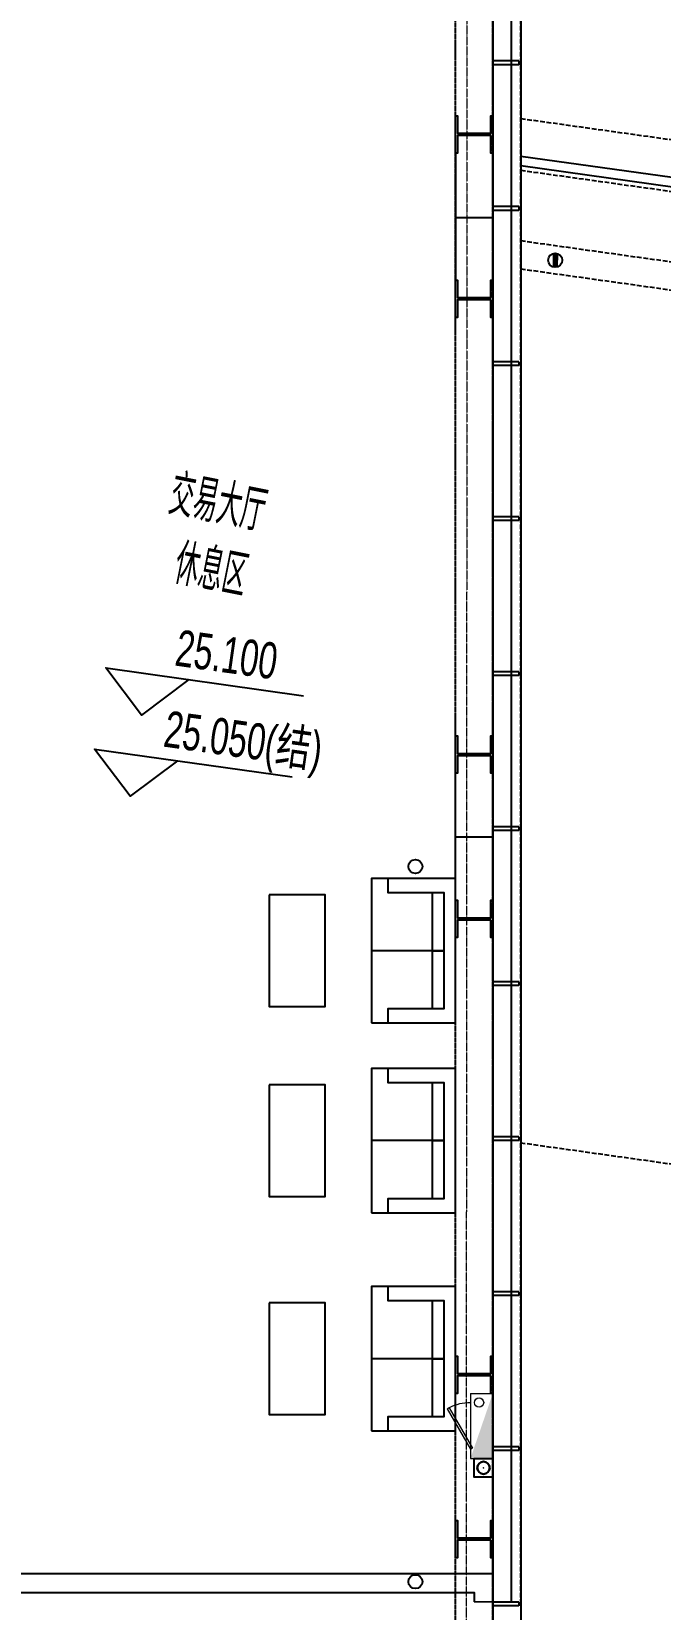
# Model space of a CAD drawing. Header units: millimetres. Extents: x 285006 to 3037698, y -2820855 to 192241.
# Drawn here: x 1254017 to 1260767, y 79783 to 96740 of the extents above; entities that cross this region are included whole.
import ezdxf

# ---------------------------------------------------------------- set-up
doc = ezdxf.new("R2010")
doc.units = ezdxf.units.MM
doc.header["$PDMODE"] = 35
doc.header["$PDSIZE"] = -0.1
for name, pattern in [('1#C-6F$0$ACAD_ISO04W100', [30, 24, -3, 0, -3]), ('1#C-6F$0$CONTINOUS', [0]), ('1#C-6F$0$DASH', [0.35, 0.25, -0.1]), ('1#C-6F$0$DASHED2', [0.375, 0.25, -0.125]), ('1#C-6F$0$DOTE', [2.42, 2, -0.2, 0.02, -0.2]), ('DASH', [0.35, 0.25, -0.1])]:
    doc.linetypes.add(name, pattern=pattern)
for name, color, linetype, lineweight in [('1#C-6F$0$$0$A-ANNO-LEVL', 130, 'Continuous', 25), ('1#C-6F$0$$0$A-SHET-NAME', 7, 'Continuous', 25), ('1#C-6F$0$0LL', 10, 'Continuous', 30), ('1#C-6F$0$0XG-X', 1, 'Continuous', 18), ('1#C-6F$0$A-ANNO-GRID', 10, '1#C-6F$0$DOTE', 18), ('1#C-6F$0$P-DRAI-FLDR', 1, 'Continuous', 20), ('A-ROOM-IDEN', 7, 'Continuous', 25), ('WALL-1C-6F-1$0$A-WALL-GLAZ', 142, 'Continuous', 18), ('板边洞口-1C-6F$0$A-HOLE', 5, 'Continuous', 25)]:
    doc.layers.add(name, color=color, linetype=linetype, lineweight=lineweight)
for name, color, linetype in [('1#C-6F$0$0-XREF', 7, 'Continuous'), ('1#C-6F$0$0YG', 120, '1#C-6F$0$ACAD_ISO04W100'), ('1#C-6F$0$A-WALL', 2, 'Continuous'), ('1#C-6F$0$S-W-BEAMLINE', 4, '1#C-6F$0$DASHED2'), ('4玻璃幕墙', 1, 'Continuous'), ('6铝型材', 8, 'Continuous'), ('A-WALL', 2, 'Continuous'), ('FURN-1C-7F$0$I-FURN', 252, 'Continuous'), ('WALL-地台', 8, 'Continuous')]:
    doc.layers.add(name, color=color, linetype=linetype)
doc.layers.add('1#C-6F$0$0ll-point', color=1, linetype='Continuous', plot=False)
doc.styles.add('1#C-6F$0$$0$HYGBSZ', font='hygbsz', dxfattribs={"width": 0.7, "bigfont": 'hygbhz'})
doc.styles.add('1#C-6F$0$GPSHT', font='', dxfattribs={"width": 0.8})
doc.styles.add('HYGB2014', font='hygbsz.shx', dxfattribs={"width": 0.7, "bigfont": 'hygbhz.shx'})
doc.styles.get('1#C-6F$0$GPSHT').set_extended_font_data('SimSun')
doc.linetypes.add('1#C-6F$0$HY_LINE', pattern='A,1,-0.08,["HY",1#C-6F$0$GPSHT,S=0.1,R=0,X=-0.05,Y=-0.05],-0.15', length=1.23)

# ---------------------------------------------------------------- blocks, each defined once
blk = doc.blocks.new('1#C-6F$0$A$C465C26A5')
at = {"layer": '1#C-6F$0$A-ANNO-GRID', "ltscale": 1.5}
blk.add_line((0, 56496.4), (0, -2715.8), dxfattribs=at)
blk = doc.blocks.new('WALL-1C-6F-1$0$mullion_____')
at = {"layer": '6铝型材'}
for p, q in [((-36798, -1713), (-36798, -1433)), ((-36798, -1433), (-36758, -1433)), ((-36758, -1713), (-36758, -1433)), ((-36798, -1713), (-36758, -1713)), ((-36778, -1713), (-36778, -1733))]:
    blk.add_line(p, q, dxfattribs=at)
blk = doc.blocks.new('WALL-1C-6F-1')
at = {"layer": '4玻璃幕墙'}
for p, q in [((98388635, 18810242), (98388635, 18822923)), ((98388735, 18810559), (98400553, 18808898)), ((98388735, 18810458), (98400539, 18808799))]:
    blk.add_line(p, q, dxfattribs=at)
blk.add_lwpolyline([(98388635, 18795019), (98388635, 18810242)], dxfattribs=at)
at = {"layer": 'WALL-地台', "linetype": 'DASH', "ltscale": 200}
for p, q in [((98388735, 18810228), (98388735, 18823023)), ((98388435, 18810270), (98388435, 18822723)), ((98388735, 18810963), (98400608, 18809294)), ((98388735, 18810407), (98400532, 18808749)), ((98388735, 18809650), (98400427, 18808007)), ((98388735, 18809347), (98400386, 18807709)), ((98388735, 18799955), (98405023, 18797666))]:
    blk.add_line(p, q, dxfattribs=at)
for points in [[(98388435, 18794979), (98388435, 18810270)], [(98388735, 18794999), (98388735, 18810228)]]:
    blk.add_lwpolyline(points, dxfattribs=at)
at = {"layer": 'WALL-1C-6F-1$0$A-WALL-GLAZ', "lineweight": -3, "xscale": -1}
for p, rotation in [((98387002, 18774783), 89.99999957281068), ((98387002, 18773217), 89.99999957281068), ((98387002, 18771551), 89.99999957281068), ((98387002, 18769885), 89.99999957293808), ((98387002, 18768219), 89.99999957281068), ((98387002, 18766552), 89.99999957293808), ((98387002, 18764886), 89.99999957281068), ((98387002, 18763220), 89.99999957281068), ((98387002, 18761554), 89.99999957281068), ((98387002, 18759888), 89.99999957281068), ((98387002, 18758221), 89.99999957281068)]:
    blk.add_blockref('WALL-1C-6F-1$0$mullion_____', p, dxfattribs=dict(at, rotation=rotation))
blk = doc.blocks.new('1#C-6F$0$A$C13D20D7F')
at = {"layer": '1#C-6F$0$S-W-BEAMLINE', "color": 6, "linetype": '1#C-6F$0$CONTINOUS'}
blk.add_lwpolyline([(380, 200), (20, 200), (20, 13), (0, 13), (0, 413), (20, 413), (20, 225), (380, 225), (380, 413), (400, 413), (400, 13), (380, 13)], close=True, dxfattribs=at)
blk = doc.blocks.new('1#C-6F$0$A$C07A93526')
at = {"layer": '1#C-6F$0$P-DRAI-FLDR', "lineweight": -3}
for p, q in [((-29, 70), (-9, -75)), ((-11, 75), (11, -75)), ((9, 75), (29, -70))]:
    blk.add_line(p, q, dxfattribs=at)
blk.add_circle((0, 0), 75.9, dxfattribs=at)
blk = doc.blocks.new('1#C-6F$0$立管-150')
blk.add_circle((0, 0), 100)
at = {"layer": '1#C-6F$0$0ll-point'}
for p in [(-150, 150), (0, 0), (150, 150), (-150, -150), (150, -150)]:
    blk.add_point(p, dxfattribs=at)
blk = doc.blocks.new('1#C-6F$0$354100')
at = {"layer": '1#C-6F$0$0ll-point'}
blk.add_lwpolyline([(-150, 150), (150, 150), (150, -150), (-150, -150)], close=True, dxfattribs=at)
at = {"layer": '1#C-6F$0$0LL'}
blk.add_blockref('1#C-6F$0$立管-150', (0, 0), dxfattribs=at)
blk = doc.blocks.new('1#C-6F$0$单出口带卷盘消火栓')
at = {"layer": '1#C-6F$0$0XG-X'}
for p, q in [((368866, -61966), (368866, -61726)), ((368866, -61726), (369566, -61726)), ((369566, -61966), (369566, -61726)), ((368866, -61966), (368966, -61966)), ((368966, -61966), (369466, -61966)), ((369021, -62195), (369454, -61945)), ((369033, -62216), (369466, -61966)), ((369466, -61966), (369454, -61945)), ((369466, -61966), (369566, -61966)), ((369021, -62195), (369034, -62216))]:
    blk.add_line(p, q, dxfattribs=at)
blk.add_circle((368965, -61874), 50, dxfattribs=at)
blk.add_arc((369466, -61966), 500, 180, 207.134, dxfattribs=at)
blk.add_solid([(368866, -61726), (369566, -61966), (369566, -61726)], dxfattribs=at)
blk = doc.blocks.new('FURN-1C-7F$0$Sofa-02')
for p, q in [((0, 775), (0, 0)), ((0, 650), (0, 775)), ((-625, 650), (625, 650))]:
    blk.add_line(p, q)
for points in [[(775, 0), (775, 900), (-775, 900), (-775, 0), (775, 0)], [(-775, 175), (-625, 175), (-625, 775), (625, 775), (625, 175), (775, 175)]]:
    blk.add_lwpolyline(points)
blk = doc.blocks.new('A$C1E394068')
at = {"layer": '1#C-6F$0$$0$A-ANNO-LEVL', "elevation": 0}
for points in [[(13471, -29541), (12962, -29924), (12579, -29416), (14703, -29715)], [(13348, -30413), (12840, -30796), (12457, -30288), (14581, -30586)]]:
    blk.add_lwpolyline(points, dxfattribs=at)
at = {"layer": 'A-WALL', "linetype": 'Continuous', "ltscale": 1.5}
blk.add_line((16733, -39152), (6983, -39152), dxfattribs=at)
at = {"layer": 'A-WALL', "linetype": 'Continuous', "ltscale": 1.5, "elevation": 0}
for points in [[(16733, -39152), (16733, -39455)], [(7183, -39352), (16533, -39352), (16533, -39454)], [(16733, -39455), (16533, -39454)]]:
    blk.add_lwpolyline(points, dxfattribs=at)
at = {"layer": 'FURN-1C-7F$0$I-FURN'}
for points in [[(14333, -31855), (14333, -33055), (14933, -33055), (14933, -31855)], [(14333, -33896), (14333, -35096), (14933, -35096), (14933, -33896)], [(14333, -36240), (14333, -37440), (14933, -37440), (14933, -36240)]]:
    blk.add_lwpolyline(points, close=True, dxfattribs=at)
at = {"layer": 'FURN-1C-7F$0$I-FURN', "rotation": 269.9999996975536}
for p in [(15433, -32455), (15433, -34496), (15433, -36840)]:
    blk.add_blockref('FURN-1C-7F$0$Sofa-02', p, dxfattribs=at)
at = {"layer": '1#C-6F$0$$0$A-SHET-NAME', "style": '1#C-6F$0$$0$HYGBSZ', "width": 0.7}
for s, p in [('25.100', (13309, -29389, 0)), ('25.050(结)', (13186, -30260, 0))]:
    blk.add_text(s, height=390, rotation=352, dxfattribs=at).set_placement(p)
at = {"layer": 'A-ROOM-IDEN', "lineweight": -3, "style": 'HYGB2014', "width": 0.8}
for s, p in [('交易大厅', (13232, -27758)), ('休息区', (13288, -28504))]:
    blk.add_text(s, height=450, rotation=348.6979, dxfattribs=at).set_placement(p)

msp = doc.modelspace()

# ---------------------------------------------------------------- linework, layer by layer
at = {"elevation": 0}
msp.add_lwpolyline([(1245417.8, 107865.9), (1259267.8, 107865.9), (1259267.2, 53765.7), (1245417.2, 53765.9)], close=True, dxfattribs=at)
at = {"layer": '1#C-6F$0$0YG', "color": 5, "linetype": '1#C-6F$0$HY_LINE', "ltscale": 3.5}
for centre in [(1258136.8, 87766.6, 0), (1258136.7, 80081.1, 0)]:
    msp.add_circle(centre, 75, dxfattribs=at)
at = {"layer": '1#C-6F$0$A-WALL', "color": 4, "linetype": '1#C-6F$0$DASH'}
for p, q in [((1258567.1, 55161.2, 0), (1258567.8, 107165.7, 0)), ((1258967.1, 55161.2, 0), (1258967.8, 107165.7, 0))]:
    msp.add_line(p, q, dxfattribs=at)
at = {"layer": '1#C-6F$0$S-W-BEAMLINE', "linetype": '1#C-6F$0$CONTINOUS'}
for p, q in [((1258567.7, 95434, 0), (1258567.7, 94068, 0)), ((1258967.6, 95434, 0), (1258967.7, 94068, 0)), ((1258967.6, 94738.5, 0), (1258567.7, 94738.5, 0))]:
    msp.add_line(p, q, dxfattribs=at)
at = {"layer": '1#C-6F$0$S-W-BEAMLINE', "linetype": 'Continuous', "ltscale": 1.5}
for p, q in [((1258567.5, 87403.1, 0), (1258567.5, 88769.2, 0)), ((1258967.5, 88769.2, 0), (1258967.5, 87403.1, 0)), ((1258567.5, 88086.2, 0), (1258967.5, 88086.2, 0))]:
    msp.add_line(p, q, dxfattribs=at)
at = {"layer": '板边洞口-1C-6F$0$A-HOLE', "linetype": 'Continuous', "ltscale": 1.5, "elevation": 0}
msp.add_lwpolyline([(1258967, 53765.2), (1245717, 53765.4), (1245717.7, 107565.4), (1258967.7, 107565.2), (1258967, 53765.2)], dxfattribs=at)

# ---------------------------------------------------------------- block references
at = {"ltscale": 1.5, "rotation": 359.9692125216086}
msp.add_blockref('1#C-6F$0$A$C465C26A5', (1258667.9, 54666, 0), dxfattribs=at)
at = {"rotation": 359.999308722076}
msp.add_blockref('A$C1E394068', (1242234.8, 119317.4, 0), dxfattribs=at)
at = {"layer": '1#C-6F$0$0-XREF', "ltscale": 1.5, "rotation": 359.999308722076}
for name, p in [('WALL-1C-6F-1', (-97129694.4, -18713969.8, 0)), ('1#C-6F$0$A$C13D20D7F', (1258567.6, 95421.5, 0)), ('1#C-6F$0$A$C13D20D7F', (1258567.6, 93655.5, 0)), ('1#C-6F$0$A$C13D20D7F', (1258567.5, 88756.7, 0)), ('1#C-6F$0$A$C13D20D7F', (1258567.5, 86990.6, 0)), ('1#C-6F$0$A$C13D20D7F', (1258567.5, 82091.8, 0)), ('1#C-6F$0$A$C13D20D7F', (1258567.4, 80325.8, 0))]:
    msp.add_blockref(name, p, dxfattribs=at)
at = {"layer": '1#C-6F$0$0LL', "xscale": 0.6666666666666666, "yscale": 0.6666666666666666, "zscale": 0.6666666666666666, "rotation": 89.99930865579215}
msp.add_blockref('1#C-6F$0$354100', (1258867.5, 81304.3, 0), dxfattribs=at)
at = {"layer": '1#C-6F$0$0XG-X', "rotation": 269.999308721688}
msp.add_blockref('1#C-6F$0$单出口带卷盘消火栓', (1320698.4, 450969.8, 0), dxfattribs=at)
at = {"layer": '1#C-6F$0$P-DRAI-FLDR', "lineweight": -3, "rotation": 351.9993082701488}
msp.add_blockref('1#C-6F$0$A$C07A93526', (1259637.6, 94282.4, 0), dxfattribs=at)

doc.saveas('drawing.dxf')
